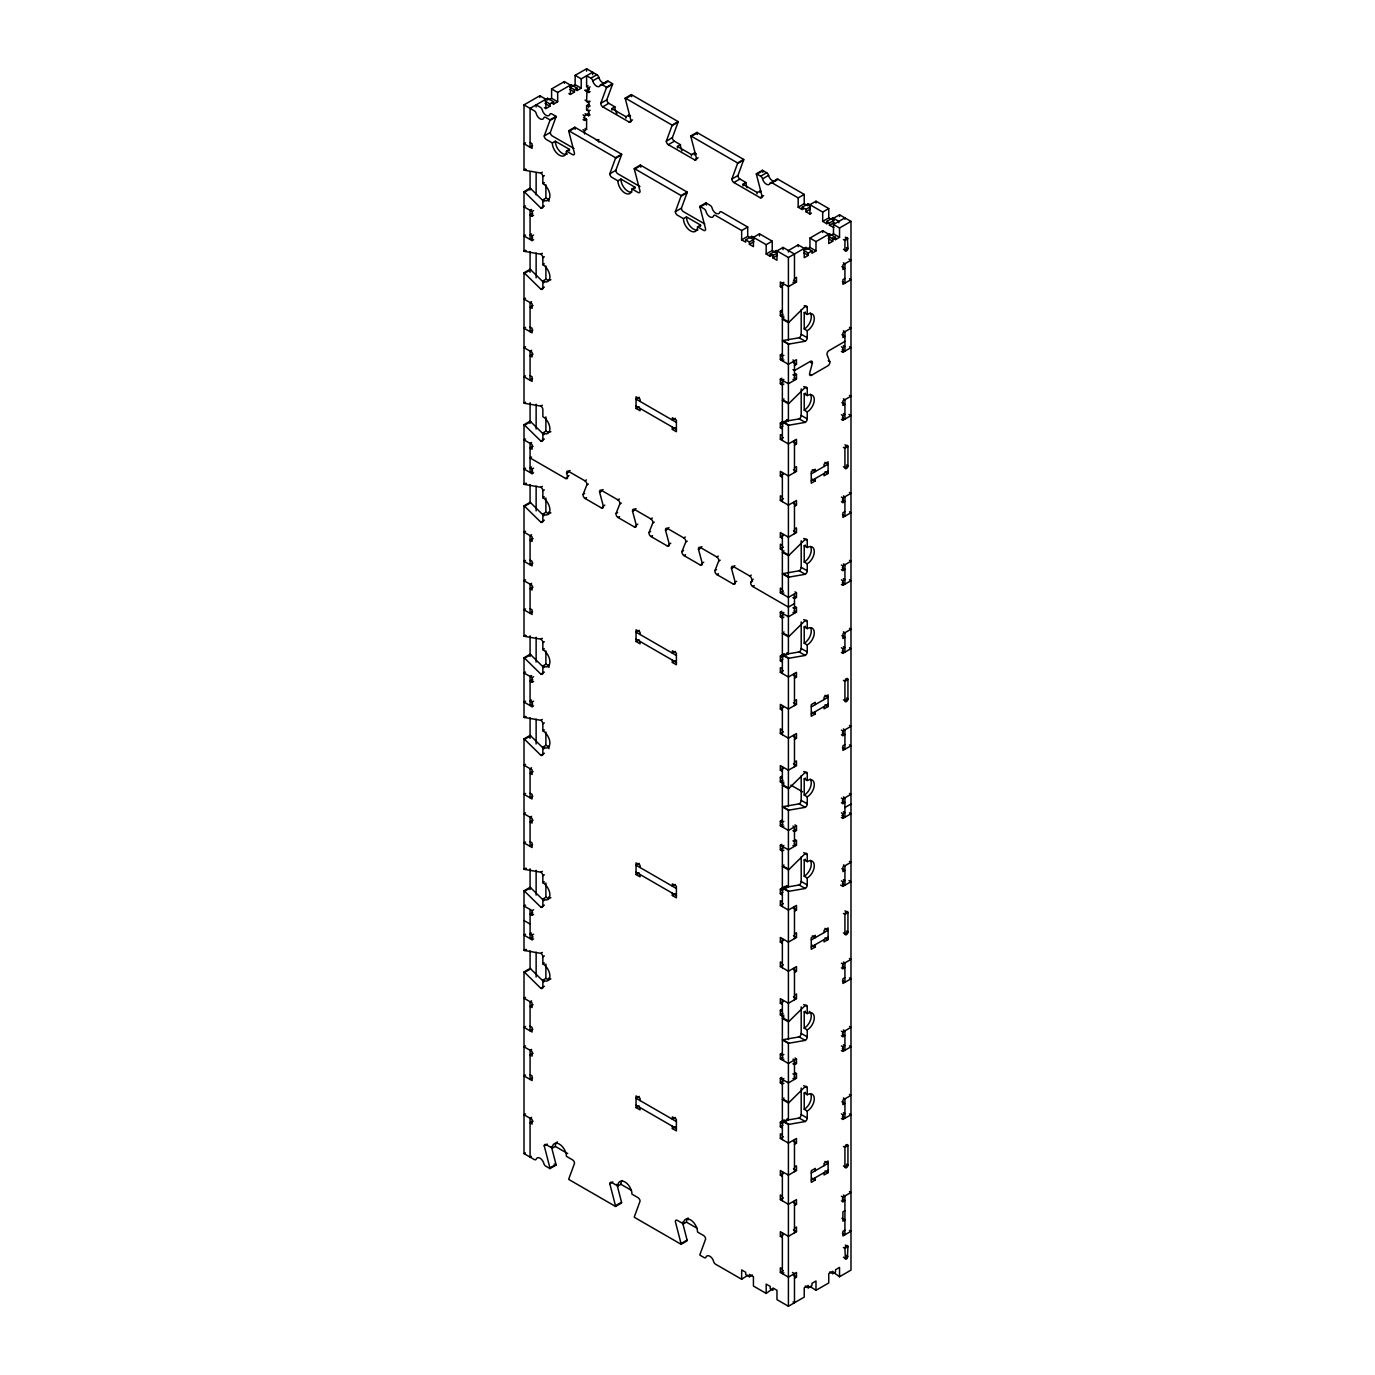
<?xml version="1.0" encoding="UTF-8"?>
<svg xmlns="http://www.w3.org/2000/svg" width="1375" height="1375" viewBox="0 0 1375 1375"><rect width="100%" height="100%" fill="white"/><g stroke="black" fill="none" stroke-linecap="round" stroke-linejoin="round"><path stroke-width="1.5" d="M588.93 101.097A2.148 1.238 -60 0 1 587.383 102.059A2.148 1.238 -60 0 1 586.592 100.994L587.039 89.684A2.441 1.409 -60 0 1 589.033 88.447L589.17 88.447M792.962 369.669L794.475 370.545L810.408 361.35A2.853 1.65 -60 0 1 812.298 363.395L809.6 373.381A2.853 1.65 -60 0 0 811.542 375.255L827.853 365.836A2.853 1.65 -60 0 0 829.795 361.728L827.097 354.853A2.853 1.65 -60 0 1 828.987 350.625L844.92 341.412M552.303 142.948L555.328 141.213L569.456 149.359L566.431 151.113A9.986 5.775 60 0 1 559.367 155.186A9.986 5.775 60 0 1 552.303 142.948L546.253 139.459A2.853 1.65 60 0 1 544.242 135.97L549.914 120.484A2.853 1.65 60 0 0 550 119.883L556.067 116.377L551.805 113.919A2.853 1.65 60 0 0 549.897 114.383A5.706 3.3 60 0 1 546.098 115.294A5.706 3.3 60 0 1 542.283 109.983A2.853 1.65 60 0 0 540.392 107.336L536.13 104.878L536.13 107.009M544.242 135.97L550.292 132.464L555.981 116.995A2.853 1.65 60 0 0 556.067 116.377M632.534 119.952L629.011 121.98L602.766 106.837A2.853 1.65 60 0 1 600.755 103.331L606.427 87.862A2.853 1.65 60 0 0 606.513 87.244L612.58 83.755L608.317 81.297A2.853 1.65 60 0 0 606.409 81.744A5.706 3.3 60 0 1 602.611 82.655A5.706 3.3 60 0 1 598.795 77.361A2.853 1.65 60 0 0 596.905 74.714L586.592 68.75L575.145 75.35L575.145 84.683L581.213 88.172L581.213 78.856L575.145 75.35M600.755 103.331L606.805 99.842L612.494 84.373A2.853 1.65 60 0 0 612.58 83.755M617.873 180.812L620.898 179.059L635.027 187.223L632.002 188.959A9.986 5.775 60 0 1 624.938 193.05A9.986 5.775 60 0 1 617.873 180.812L611.806 177.306A2.853 1.65 60 0 1 609.795 173.817L615.484 158.348A2.853 1.65 60 0 0 615.57 157.73L621.62 154.223L574.802 127.205L568.734 130.694A2.853 1.65 60 0 0 568.82 131.416L574.509 153.45A2.853 1.65 60 0 1 572.498 154.602L566.431 151.113M609.795 173.817L615.845 170.328L621.534 154.842A2.853 1.65 60 0 0 621.62 154.223M698.088 157.798L694.564 159.827L668.319 144.684A2.853 1.65 60 0 1 666.308 141.195L671.997 125.709A2.853 1.65 60 0 0 672.083 125.091L678.133 121.602L631.314 94.566L625.247 98.072A2.853 1.65 60 0 0 625.333 98.777L631.022 120.811A2.853 1.65 60 0 1 629.011 121.98M666.308 141.195L672.358 137.689L678.047 122.22A2.853 1.65 60 0 0 678.133 121.602M683.427 218.659L686.452 216.906L700.58 225.07L697.555 226.823A9.986 5.775 60 0 1 690.491 230.897A9.986 5.775 60 0 1 683.427 218.659L677.377 215.17A2.853 1.65 60 0 1 675.348 211.664L681.038 196.195A2.853 1.65 60 0 0 681.123 195.577L687.173 192.088L640.355 165.052L634.305 168.541A2.853 1.65 60 0 0 634.391 169.263L640.062 191.297A2.853 1.65 60 0 1 638.052 192.466L632.002 188.959M675.348 211.664L681.416 208.175L687.087 192.706A2.853 1.65 60 0 0 687.173 192.088M763.658 195.645L760.117 197.691L733.889 182.531A2.853 1.65 60 0 1 731.861 179.042L737.55 163.573A2.853 1.65 60 0 0 737.636 162.955L743.686 159.448L696.867 132.413L690.817 135.919A2.853 1.65 60 0 0 690.903 136.623L696.575 158.675A2.853 1.65 60 0 1 694.564 159.827M731.861 179.042L737.928 175.536L743.6 160.067A2.853 1.65 60 0 0 743.686 159.448M602.903 507.031L601.391 507.908L585.08 498.472A2.853 1.65 60 0 1 583.137 494.364L586.833 484.928L588.345 484.069M635.869 526.058L634.356 526.934L618.045 517.516A2.853 1.65 60 0 1 616.103 513.391L619.798 503.972L621.311 503.095M668.834 545.084L667.322 545.961L651.011 536.542A2.853 1.65 60 0 1 649.069 532.434L652.764 522.998L654.277 522.122M701.8 564.128L700.288 565.005L683.977 555.586A2.853 1.65 60 0 1 682.034 551.461L685.73 542.025L687.242 541.166M734.766 583.155L733.253 584.031L716.925 574.612A2.853 1.65 60 0 1 715 570.488L718.695 561.069L720.208 560.192M794.475 603.608L788.408 607.097L752.709 586.489A2.853 1.65 60 0 1 750.819 582.261L753.173 579.219M805.234 341.241L799.184 337.752L782.942 340.553A2.853 1.65 -60 0 0 782.358 340.794L788.408 344.283A2.853 1.65 -60 0 1 788.992 344.059L805.234 341.241A2.853 1.65 -60 0 0 807.245 337.752L807.245 330.756A9.986 5.775 -60 0 0 814.309 318.519A9.986 5.775 -60 0 0 807.245 314.445L807.245 307.45A2.853 1.65 -60 0 0 805.234 306.281L788.992 322.231A2.853 1.65 -60 0 1 788.408 322.661L782.358 319.155A2.853 1.65 -60 0 0 782.942 318.725L783.956 317.728M805.234 422.383L799.184 418.894L782.942 421.695A2.853 1.65 -60 0 0 782.358 421.936L788.408 425.425A2.853 1.65 -60 0 1 788.992 425.202L805.234 422.383A2.853 1.65 -60 0 0 807.245 418.894L807.245 411.898A9.986 5.775 -60 0 0 814.309 399.661A9.986 5.775 -60 0 0 807.245 395.587L807.245 388.592A2.853 1.65 -60 0 0 805.234 387.423L788.992 403.373A2.853 1.65 -60 0 1 788.408 403.803L782.358 400.297A2.853 1.65 -60 0 0 782.942 399.867L783.956 398.87M805.234 574.286L799.184 570.797L782.942 573.616A2.853 1.65 -60 0 0 782.358 573.839L788.408 577.345A2.853 1.65 -60 0 1 788.992 577.105L805.234 574.286A2.853 1.65 -60 0 0 807.245 570.797L807.245 563.802A9.986 5.775 -60 0 0 814.309 551.564A9.986 5.775 -60 0 0 807.245 547.491L807.245 540.495A2.853 1.65 -60 0 0 805.234 539.344L788.992 555.277A2.853 1.65 -60 0 1 788.408 555.706L782.358 552.217A2.853 1.65 -60 0 0 782.942 551.788L783.956 550.791M805.234 655.428L799.184 651.939L782.942 654.758A2.853 1.65 -60 0 0 782.358 654.981L788.408 658.487A2.853 1.65 -60 0 1 788.992 658.247L805.234 655.428A2.853 1.65 -60 0 0 807.245 651.939L807.245 644.944A9.986 5.775 -60 0 0 814.309 632.706A9.986 5.775 -60 0 0 807.245 628.633L807.245 621.638A2.853 1.65 -60 0 0 805.234 620.486L788.992 636.419A2.853 1.65 -60 0 1 788.408 636.848L782.358 633.359A2.853 1.65 -60 0 0 782.942 632.93L783.956 631.933M805.234 807.348L799.184 803.842L782.942 806.661A2.853 1.65 -60 0 0 782.358 806.902L788.408 810.391A2.853 1.65 -60 0 1 788.992 810.15L805.234 807.348A2.853 1.65 -60 0 0 807.245 803.842L807.245 796.864A9.986 5.775 -60 0 0 814.309 784.627A9.986 5.775 -60 0 0 807.245 780.536L807.245 773.558A2.853 1.65 -60 0 0 805.234 772.389L788.992 788.322A2.853 1.65 -60 0 1 788.408 788.752L782.358 785.263A2.853 1.65 -60 0 0 782.942 784.833L783.956 783.836M805.234 888.491L799.184 884.984L782.942 887.803A2.853 1.65 -60 0 0 782.358 888.044L788.408 891.533A2.853 1.65 -60 0 1 788.992 891.292L805.234 888.491A2.853 1.65 -60 0 0 807.245 884.984L807.245 878.006A9.986 5.775 -60 0 0 814.309 865.769A9.986 5.775 -60 0 0 807.245 861.678L807.245 854.7A2.853 1.65 -60 0 0 805.234 853.531L788.992 869.464A2.853 1.65 -60 0 1 788.408 869.894L782.358 866.405A2.853 1.65 -60 0 0 782.942 865.975L783.956 864.978M805.234 1040.394L799.184 1036.905L782.942 1039.706A2.853 1.65 -60 0 0 782.358 1039.947L788.408 1043.453A2.853 1.65 -60 0 1 788.992 1043.213L805.234 1040.394A2.853 1.65 -60 0 0 807.245 1036.905L807.245 1029.909A9.986 5.775 -60 0 0 814.309 1017.672A9.986 5.775 -60 0 0 807.245 1013.598L807.245 1006.603A2.853 1.65 -60 0 0 805.234 1005.434L788.992 1021.384A2.853 1.65 -60 0 1 788.408 1021.814L782.358 1018.308A2.853 1.65 -60 0 0 782.942 1017.878L783.956 1016.881M805.234 1121.536L799.184 1118.047L782.942 1120.848A2.853 1.65 -60 0 0 782.358 1121.089L788.408 1124.595A2.853 1.65 -60 0 1 788.992 1124.355L805.234 1121.536A2.853 1.65 -60 0 0 807.245 1118.047L807.245 1111.052A9.986 5.775 -60 0 0 814.309 1098.814A9.986 5.775 -60 0 0 807.245 1094.741L807.245 1087.745A2.853 1.65 -60 0 0 805.234 1086.577L788.992 1102.527A2.853 1.65 -60 0 1 788.408 1102.956L782.358 1099.45A2.853 1.65 -60 0 0 782.942 1099.02L783.956 1098.023M542.352 172.184L540.839 173.061L524.597 170.242A2.853 1.65 60 0 1 524.013 170.002L524.013 104.878L539.825 95.752L545.892 99.241L545.892 108.556L544.363 107.697M551.598 88.945L557.666 92.452L557.666 101.767L551.598 98.278L551.598 88.945L564.352 81.589L570.402 85.078L570.402 94.411L568.889 93.534M552.114 103.228L553.627 104.088L553.627 101.767L547.559 98.261L530.08 108.367L530.08 147.211L532.589 145.75M557.666 92.452L571.106 84.683L577.173 88.172L577.173 90.509L575.661 89.633M581.213 78.856L592.642 72.239L592.642 74.68M549.072 99.722L551.598 98.278M572.619 86.127L575.145 84.683M590.116 86.9L588.603 87.777L586.592 86.625L586.592 75.745L590.837 78.203L596.905 74.697M544.998 101.062L549.914 103.898L553.627 101.767M569.903 87.123L574.441 89.736L577.173 88.172M590.837 78.203A2.853 1.65 60 0 1 592.745 80.85L598.795 77.361M545.892 108.556L549.914 106.236L549.914 103.898M553.627 104.088L557.666 101.767M570.402 94.411L574.441 92.073L574.441 89.736M577.173 90.509L581.213 88.172M586.592 86.625L588.105 85.748M592.745 80.85A5.706 3.3 60 0 0 596.544 86.161A5.706 3.3 60 0 0 600.359 85.25L606.409 81.744M585.08 90.406L588.603 92.452L590.116 91.575M600.359 85.25A2.853 1.65 60 0 1 602.267 84.786L608.317 81.297M549.914 120.484L555.981 116.995M606.427 87.862L612.494 84.373M585.08 100.117L588.603 102.162L590.116 101.286M590.116 110.206L588.603 111.083L586.592 109.914L586.592 105.652L589.239 104.122M525.525 142.845L524.013 143.722L532.091 148.38L532.091 143.722L530.08 142.553M586.592 105.652L588.603 106.82L590.116 105.944M586.592 109.914L588.105 109.055M583.052 114.881L584.564 115.741L589.102 113.128M602.766 106.837L608.816 103.331L614.883 106.837A9.986 5.775 60 0 0 616.945 113.798M585.08 113.712L588.603 115.741L590.116 114.881M583.052 119.539L584.564 120.416L586.592 119.247L586.592 129.336L584.564 130.505L583.052 129.628M568.82 131.416L574.888 127.909A2.853 1.65 60 0 1 574.802 127.205M625.333 98.777L631.4 95.287A2.853 1.65 60 0 1 631.314 94.566M611.961 110.138A9.986 5.775 60 0 1 611.841 108.591L614.883 106.837M524.013 170.002L525.525 169.142M524.597 170.242L526.109 169.366M625.866 118.147A9.986 5.775 60 0 0 625.969 116.737L629.011 114.984L630.523 115.861M596.337 140.25L598.864 139.562M543.847 201.523L530.647 188.581A2.853 1.65 60 0 0 530.08 188.152L524.013 191.641A2.853 1.65 60 0 1 524.597 192.07L540.839 208.02A2.853 1.65 60 0 0 542.85 206.852L542.85 199.856A9.986 5.775 60 0 0 549.914 195.783A9.986 5.775 60 0 0 542.85 183.545L542.85 176.55L544.363 175.673M524.597 192.07L530.647 188.581M542.85 183.545L544.363 182.669M525.525 205.958L524.013 206.834L532.091 211.492L533.603 210.616M542.85 199.856L545.892 198.103A9.986 5.775 60 0 0 549.123 199.066M615.484 158.348L621.534 154.842M671.997 125.709L678.047 122.22M531.592 209.447L530.08 210.323L530.08 239.456L532.727 237.927M540.839 208.02L544.363 205.975M532.727 213.452L530.08 214.981L532.091 216.15L533.603 215.273M668.319 144.684L674.386 141.195L680.436 144.684A9.986 5.775 60 0 0 682.017 150.734M634.391 169.263L640.441 165.756A2.853 1.65 60 0 1 640.355 165.052M690.903 136.623L696.953 133.134A2.853 1.65 60 0 1 696.867 132.413M677.531 147.984A9.986 5.775 60 0 1 677.411 146.438L680.436 144.684M525.525 235.091L524.013 235.967L532.091 240.625L533.603 239.748M531.592 233.922L530.08 234.798L532.091 235.967L533.603 235.091M524.013 191.641L524.013 251.144L525.525 250.284M691.419 156.011A9.986 5.775 60 0 0 691.539 154.584L694.564 152.848L696.455 153.931M524.013 251.144A2.853 1.65 60 0 0 524.597 251.384L526.109 250.508M524.597 251.384L540.839 254.203L542.352 253.327M543.847 282.666L530.647 269.723A2.853 1.65 60 0 0 530.08 269.294L524.013 272.783A2.853 1.65 60 0 1 524.597 273.213L540.839 289.163A2.853 1.65 60 0 0 542.85 287.994L542.85 280.998A9.986 5.775 60 0 0 549.914 276.925A9.986 5.775 60 0 0 542.85 264.688L542.85 257.692L544.363 256.816M524.597 273.213L530.647 269.723M542.85 264.688L544.363 263.811M681.038 196.195L687.087 192.706M737.55 163.573L743.6 160.067M542.85 280.998L545.892 279.262A9.986 5.775 60 0 0 550.877 279.744M540.839 289.163L544.363 287.117M525.525 298.203L524.013 299.08L532.091 303.738L532.091 308.395L530.08 307.244L533.105 305.491M733.889 182.531L739.939 179.042L745.989 182.531A9.986 5.775 60 0 0 747.141 187.67M531.592 301.709L530.08 302.586L530.08 331.702L532.847 330.103M697.555 226.823L703.605 230.312A2.853 1.65 60 0 0 705.633 229.144L699.944 207.109A2.853 1.65 60 0 1 699.858 206.387L705.925 202.898L710.17 205.356A2.853 1.65 60 0 1 712.078 208.003A5.706 3.3 60 0 0 717.08 213.795M756.37 173.766L762.42 170.277L766.683 172.734A2.853 1.65 60 0 1 768.591 175.381A5.706 3.3 60 0 0 772.389 180.692A5.706 3.3 60 0 0 776.205 179.781A2.853 1.65 60 0 1 778.095 179.317L804.22 194.408L804.22 203.723L798.17 207.213L798.17 197.897L772.045 182.823A2.853 1.65 60 0 0 770.137 183.27A5.706 3.3 60 0 1 766.339 184.181A5.706 3.3 60 0 1 762.541 178.87A2.853 1.65 60 0 0 760.633 176.223L756.37 173.766A2.853 1.65 60 0 0 756.456 174.487L762.145 196.522A2.853 1.65 60 0 1 760.117 197.691M699.944 207.109L705.994 203.62A2.853 1.65 60 0 1 705.925 202.898M756.456 174.487L762.506 170.981A2.853 1.65 60 0 1 762.42 170.277M743.084 185.831A9.986 5.775 60 0 1 742.964 184.284L745.989 182.531M760.633 176.223L766.683 172.734M762.541 178.87L768.591 175.381M770.137 183.27L776.205 179.781M772.045 182.823L778.095 179.317M756.972 193.858A9.986 5.775 60 0 0 757.092 192.448L760.873 191.125M525.525 327.336L524.013 328.213L532.091 332.87L532.091 328.213L530.08 327.044M525.525 346.758L524.013 347.634L532.091 352.292L532.091 356.95L530.08 355.798L533.105 354.045M531.592 350.264L530.08 351.123L530.08 380.256L532.589 378.812M741.658 230.519L747.708 227.03L747.708 236.345L741.658 239.852L741.658 230.519L715.533 215.445A2.853 1.65 60 0 0 713.625 215.892A5.706 3.3 60 0 1 709.827 216.803A5.706 3.3 60 0 1 706.028 211.509A2.853 1.65 60 0 0 704.12 208.862L699.858 206.387M798.17 197.897L804.22 194.408M741.658 239.852L745.697 242.172L745.697 239.852L751.747 236.345L766.184 244.681L772.234 241.192L772.234 250.508L766.184 254.014L766.184 244.681M803.722 208.673L802.209 209.55L802.209 207.213L808.259 203.723L822.697 212.059L828.747 208.553L828.747 217.886L822.697 221.375L822.697 212.059M772.234 241.192L759.481 233.819L753.431 237.325L753.431 246.641L749.392 244.32L749.392 241.983L753.93 239.353M828.747 208.553L815.994 201.197L809.944 204.703L809.944 214.019L811.456 213.142M802.209 207.213L805.905 209.361L810.442 206.731M749.392 244.32L753.93 241.691M805.905 209.361L805.905 211.681L810.442 209.069M525.525 375.891L524.013 376.767L532.091 381.425L532.091 376.767L530.08 375.598M773.248 254.581L770.223 256.334L770.223 254.014L776.273 250.508L788.408 257.52L805.905 247.414L811.955 250.92L811.955 253.241L815.994 250.92L815.994 241.588L809.944 238.098L809.944 247.414L815.994 250.92M828.248 222.836L826.736 223.713L826.736 221.375L832.786 217.886L838.87 221.392L838.87 222.75M792.962 282.288L794.475 283.147L794.475 254.031L783.028 247.414L776.978 250.92L776.978 260.236L772.939 257.916L772.939 255.578L777.477 252.948M850.987 221.392L839.541 214.792L833.491 218.281L833.491 233.819L839.541 237.325L839.541 227.992L850.987 221.392L850.987 1270.122L839.541 1276.739L833.491 1272.356M826.736 221.375L829.452 222.956L833.989 220.327M772.939 257.916L777.477 255.286M829.452 222.956L829.452 225.277L833.989 222.664M524.013 272.783L524.013 403.064L525.525 402.188M811.955 250.92L808.259 253.052L808.259 255.389L804.22 257.709L804.22 248.394L798.17 244.887L788.408 250.525L788.408 252.055M809.944 238.098L822.697 230.742L828.747 234.231L828.747 243.547L832.786 241.227L832.786 238.889L828.248 236.277M833.869 227.391L829.452 225.277M815.994 241.588L829.452 233.819L835.502 237.325L835.502 239.645L832.477 237.909M806.403 249.459L809.944 247.414M829.95 235.864L833.491 233.819M524.013 403.064A2.853 1.65 60 0 0 524.597 403.305L540.839 406.106L542.352 405.23M832.786 238.889L835.502 237.325M835.502 239.645L839.541 237.325M542.352 486.372L540.839 487.248L524.597 484.447A2.853 1.65 60 0 1 524.013 484.206L524.013 424.703L530.08 421.197A2.853 1.65 60 0 1 530.647 421.627L543.933 434.672M524.013 424.703A2.853 1.65 60 0 1 524.597 425.133L530.647 421.627M783.87 282.288L782.358 283.147L782.358 360.834L783.87 359.958M794.475 278.489L796.486 277.32L796.486 281.995L788.408 286.653L780.347 281.995L780.347 286.653L783.372 284.9M525.525 439.003L524.013 439.88L532.091 444.537L532.091 449.213L530.08 448.044L533.105 446.291M524.597 425.133L540.839 441.066A2.853 1.65 60 0 0 542.85 439.897L542.85 432.919L545.892 431.166A9.986 5.775 60 0 0 550.877 431.664M531.592 442.509L530.08 443.386L530.08 472.519L532.727 470.989M540.839 441.066L544.363 439.02M783.87 316.078L782.358 316.955L780.347 315.786L780.347 311.128L781.859 310.252M531.592 457.067L530.08 457.944L565.606 478.466L567.119 477.589M639.255 397.238L636.041 399.094L676.397 422.4M780.347 315.786L782.994 314.256M844.92 278.489L842.909 279.658L842.909 284.316L850.987 279.658L849.475 278.781M525.525 468.136L524.013 469.012L532.091 473.67L533.603 472.794M531.592 466.984L530.08 467.844L532.091 469.012L533.603 468.136M640.062 401.431L640.062 399.094L636.041 396.773L636.041 408.427L639.066 406.673M524.013 484.206L525.525 483.33M524.597 484.447L526.487 483.347M565.606 478.466A2.853 1.65 60 0 0 567.497 476.42L566.655 473.275A2.853 1.65 60 0 1 568.597 471.402L570.109 470.525M566.655 473.275L568.167 472.416M543.847 515.728L530.647 502.769A2.853 1.65 60 0 0 530.08 502.339L524.013 505.845A2.853 1.65 60 0 1 524.597 506.275L540.839 522.208A2.853 1.65 60 0 0 542.85 521.039L542.85 514.061A9.986 5.775 60 0 0 549.914 509.97A9.986 5.775 60 0 0 542.85 497.733L542.85 490.755L544.363 489.878M567.497 476.42L569.009 475.544M794.475 365.492L796.486 364.341L796.486 359.666L788.408 364.341L780.347 359.666L780.347 355.008L781.859 354.131M783.87 355.3L782.358 356.177L780.347 355.008M675.383 418.327L672.358 420.08L672.358 417.742L676.397 420.08L676.397 431.733L672.358 429.395L672.358 427.058M524.597 506.275L530.647 502.769M780.347 359.666L782.994 358.136M542.85 497.733L544.363 496.873M672.358 429.395L675.383 427.642M568.597 471.402L584.908 480.82L586.42 479.944M542.85 514.061L545.892 512.308A9.986 5.775 60 0 0 550.877 512.806M783.87 384.055L782.358 384.914L780.347 383.762L780.347 379.087L781.859 378.228M583.137 494.364L584.65 493.488M783.87 379.38L782.358 380.256L782.358 440.464M540.839 522.208L544.363 520.163M780.347 383.762L782.994 382.233M780.347 379.087L788.408 383.762L796.486 379.087L796.486 374.43L794.475 375.598L792.962 374.722M841.397 346.758L842.909 347.634L844.92 346.466L843.408 345.589M525.525 531.266L524.013 532.125L532.091 536.8L532.091 541.458L530.08 540.289L533.105 538.536M585.08 498.472L586.592 497.612M601.391 507.908A2.853 1.65 60 0 0 603.316 506.017L599.62 492.319A2.853 1.65 60 0 1 601.562 490.428L603.075 489.552M599.62 492.319L601.133 491.442M841.397 351.416L842.909 352.292L850.987 347.634L849.475 346.758M531.592 534.755L530.08 535.631L530.08 564.764L532.847 563.166M603.316 506.017L604.828 505.141M601.562 490.428L617.873 499.847L619.386 498.97M525.525 560.398L524.013 561.258L532.091 565.933L532.091 561.258L530.08 560.106M616.103 513.391L617.616 512.514M782.358 428.811L780.347 427.642L780.347 422.984L781.859 422.108M618.045 517.516L619.558 516.639M634.356 526.934A2.853 1.65 60 0 0 636.281 525.044L632.586 511.345A2.853 1.65 60 0 1 634.528 509.472L636.041 508.595M783.87 423.277L782.358 424.153L780.347 422.984M784.248 423.053L788.408 420.647L788.408 344.283M632.586 511.345L634.098 510.469M780.347 427.642L782.994 426.112M525.525 579.803L524.013 580.68L532.091 585.355L532.091 590.012L530.08 588.844L533.105 587.091M782.358 435.806L780.347 434.637L780.347 439.295L783.372 437.559M531.592 583.309L530.08 584.186L530.08 613.319L532.589 611.858M636.281 525.044L637.794 524.167M634.528 509.472L650.839 518.891L652.352 518.014M841.397 414.734L842.909 415.611L844.92 414.442L843.408 413.566M794.475 445.122L796.486 443.953L796.486 439.295L788.408 443.953L780.347 439.295M841.397 419.392L842.909 420.269L850.987 415.611L848.959 414.442M649.069 532.434L650.581 531.558M525.525 608.936L524.013 609.812L532.091 614.47L532.091 609.812L530.08 608.644M651.011 536.542L652.523 535.666M667.322 545.961A2.853 1.65 60 0 0 669.247 544.087L665.552 530.372A2.853 1.65 60 0 1 667.494 528.498L669.006 527.622M665.552 530.372L667.064 529.512M794.475 467.844L796.486 466.675L796.486 471.35L788.408 476.008L780.347 471.35L780.347 476.008L783.372 474.255M669.247 544.087L670.759 543.211M667.494 528.498L683.805 537.917L685.317 537.041M524.013 505.845L524.013 636.109L525.525 635.233M524.013 636.109A2.853 1.65 60 0 0 524.597 636.35L526.109 635.473M811.284 473.877L828.111 464.166L824.88 462.292M682.034 551.461L683.547 550.584M811.284 480.855L828.111 471.144M683.977 555.586L685.489 554.709M782.358 496.977L780.347 495.808L780.347 500.483L783.372 498.73M524.597 636.35L540.839 639.169L542.352 638.292M815.306 478.534L815.306 480.872L811.267 483.192L811.267 471.539L815.306 469.219L815.306 471.539L812.281 469.803M824.055 466.503L824.055 464.166L828.094 461.828L828.094 473.481L824.055 475.819L824.055 473.481M700.288 565.005A2.853 1.65 60 0 0 702.212 563.114L698.517 549.416A2.853 1.65 60 0 1 700.442 547.525L701.972 546.648M698.517 549.416L700.03 548.539M543.847 667.631L530.647 654.689A2.853 1.65 60 0 0 530.08 654.259L524.013 657.748A2.853 1.65 60 0 1 524.597 658.178L540.839 674.111A2.853 1.65 60 0 0 542.85 672.959L542.85 665.964A9.986 5.775 60 0 0 549.914 661.891A9.986 5.775 60 0 0 542.85 649.653L542.85 642.658L544.363 641.781M524.597 658.178L530.647 654.689M542.85 649.653L544.363 648.777M794.475 506.309L796.486 505.141L796.486 500.483L788.408 505.141L780.347 500.483M702.212 563.114L703.725 562.237M700.442 547.525L716.77 556.944L718.283 556.067M525.525 672.066L524.013 672.942L532.091 677.6L533.603 676.723M542.85 665.964L545.892 664.211A9.986 5.775 60 0 0 549.123 665.173M531.592 675.555L530.08 676.431L530.08 705.564L532.727 704.034M715 570.488L716.513 569.628M841.397 497.08L842.909 497.956L850.987 493.281L849.475 492.422M540.839 674.111L544.363 672.083M532.727 679.559L530.08 681.089L532.091 682.258L533.603 681.381M794.475 529.031L796.486 527.862L796.486 532.52L788.408 537.178L780.347 532.52L780.347 537.178L783.372 535.425M716.925 574.612L718.455 573.736M841.397 501.738L842.909 502.614L844.92 501.445L842.273 499.916M733.253 584.031A2.853 1.65 60 0 0 735.178 582.141L731.483 568.442A2.853 1.65 60 0 1 733.408 566.569L734.938 565.692M731.483 568.442L732.995 567.566M639.255 630.283L636.041 632.156L676.397 655.462M782.358 545.342L780.347 544.173L780.347 548.831L783.372 547.078M844.92 511.552L842.909 512.703L842.909 517.378L850.987 512.703L849.475 511.844M525.525 701.198L524.013 702.075L532.091 706.733L533.603 705.856M735.178 582.141L736.691 581.264M531.592 700.03L530.08 700.906L532.091 702.075L533.603 701.198M640.062 634.477L640.062 632.156L636.041 629.819L636.041 641.472L639.066 639.719M733.408 566.569L749.736 575.987L751.248 575.111M750.819 582.261L752.331 581.384M524.013 657.748L524.013 717.252L525.525 716.375M524.013 717.252A2.853 1.65 60 0 0 524.597 717.492L526.109 716.616M752.709 586.489L754.222 585.613M524.597 717.492L540.839 720.311L542.352 719.434M543.847 748.773L530.647 735.831A2.853 1.65 60 0 0 530.08 735.402L524.013 738.891A2.853 1.65 60 0 1 524.597 739.32L540.839 755.253A2.853 1.65 60 0 0 542.85 754.102L542.85 747.106A9.986 5.775 60 0 0 549.914 743.033A9.986 5.775 60 0 0 542.85 730.795L542.85 723.8L544.363 722.923M675.383 651.372L672.358 653.125L672.358 650.788L676.397 653.125L676.397 664.778L672.358 662.441L672.358 660.12M524.597 739.32L530.647 735.831M782.358 589.222L780.347 588.07L780.347 592.728L783.372 590.975M542.85 730.795L544.363 729.919M783.87 593.02L782.358 593.897L782.358 533.689M672.358 662.441L675.383 660.705M792.962 597.678L794.475 598.555L796.486 597.386L796.486 592.728L788.408 597.386L780.347 592.728M841.397 565.056L842.909 565.916L850.987 561.258L849.475 560.381M841.397 569.714L842.909 570.591L844.92 569.422L842.273 567.892M542.85 747.106L545.892 745.353A9.986 5.775 60 0 0 549.123 746.316M783.87 617.1L782.358 617.977L780.347 616.808L780.347 612.15L781.859 611.273M783.87 612.442L782.358 613.319L782.358 673.509M780.347 616.808L782.994 615.278M780.347 612.15L788.408 616.808L796.486 612.15L796.486 607.492L794.475 608.644L792.962 607.767M841.397 579.803L842.909 580.68L844.92 579.511L843.408 578.652M540.839 755.253L544.363 753.225M525.525 764.311L524.013 765.188L532.091 769.845L532.091 774.503L530.08 773.334L533.105 771.598M841.397 584.478L842.909 585.337L850.987 580.68L849.475 579.803M531.592 767.8L530.08 768.677L530.08 797.809L532.847 796.211M525.525 793.444L524.013 794.32L532.091 798.978L532.091 794.32L530.08 793.152M782.358 661.856L780.347 660.705L780.347 656.03L781.859 655.17M782.994 654.5L784.128 653.847M788.408 577.345L788.408 653.709L782.358 657.198L780.347 656.03M780.347 660.705L782.994 659.175M525.525 812.866L524.013 813.742L532.091 818.4L532.091 823.058L530.08 821.889L533.105 820.153M782.358 668.852L780.347 667.683L780.347 672.358L783.372 670.605M531.592 816.355L530.08 817.231L530.08 846.364L532.589 844.903M841.397 647.78L842.909 648.656L844.92 647.488L843.408 646.611M794.475 678.184L796.486 677.016L796.486 672.358L788.408 677.016L780.347 672.358M841.397 652.438L842.909 653.314L850.987 648.656L849.475 647.78M525.525 841.998L524.013 842.875L532.091 847.533L532.091 842.875L530.08 841.706M794.475 700.906L796.486 699.737L796.486 704.395L788.408 709.053L780.347 704.395L780.347 709.053L783.372 707.3M524.013 738.891L524.013 869.155L525.525 868.295M524.013 869.155A2.853 1.65 60 0 0 524.597 869.395L526.487 868.312M811.284 706.922L828.111 697.211L824.88 695.337M811.284 713.917L828.111 704.206M782.358 730.039L780.347 728.87L780.347 733.528L783.372 731.775M524.597 869.395L540.839 872.214L542.352 871.337M815.306 711.597L815.306 713.917L811.267 716.255L811.267 704.602L815.306 702.264L815.306 704.602M824.055 699.548L824.055 697.211L828.094 694.891L828.094 706.544L824.055 708.864L824.055 706.544M543.847 900.694L530.647 887.734A2.853 1.65 60 0 0 530.08 887.305L524.013 890.794A2.853 1.65 60 0 1 524.597 891.223L540.839 907.173A2.853 1.65 60 0 0 542.85 906.005L542.85 899.009A9.986 5.775 60 0 0 549.914 894.936A9.986 5.775 60 0 0 542.85 882.698L542.85 875.703L544.363 874.827M524.597 891.223L530.647 887.734M542.85 882.698L544.363 881.822M794.475 739.355L796.486 738.186L796.486 733.528L788.408 738.186L780.347 733.528M525.525 905.111L524.013 905.987L532.091 910.645L533.603 909.769M542.85 899.009L545.892 897.273A9.986 5.775 60 0 0 550.877 897.755M841.397 730.125L842.909 731.002L850.987 726.344L849.475 725.467M540.839 907.173L544.363 905.128M532.727 912.622L530.08 914.152L532.091 915.303L533.603 914.427M794.475 762.077L796.486 760.908L796.486 765.566L788.408 770.223L780.347 765.566L780.347 770.223L783.372 768.487M841.397 734.783L842.909 735.659L844.92 734.491L842.273 732.961M783.87 782.169L782.358 783.045L780.347 781.877L780.347 777.219L781.859 776.342M639.255 863.345L636.041 865.202L676.397 888.508M780.347 781.877L782.994 780.347M844.92 744.597L842.909 745.766L842.909 750.423L850.987 745.766L849.475 744.889M525.525 934.244L524.013 935.12L532.091 939.778L533.603 938.902M531.592 933.075L530.08 933.952L532.091 935.12L533.603 934.244M640.062 867.539L640.062 865.202L636.041 862.864L636.041 874.517L639.066 872.781M533.105 936.873L530.08 938.609L530.08 909.477M524.013 890.794L524.013 950.314L525.525 949.438M524.013 950.314A2.853 1.65 60 0 0 524.597 950.537L526.487 949.455M524.597 950.537L540.839 953.356L542.352 952.48M543.847 981.836L530.647 968.877A2.853 1.65 60 0 0 530.08 968.447L524.013 971.936A2.853 1.65 60 0 1 524.597 972.366L540.839 988.316A2.853 1.65 60 0 0 542.85 987.147L542.85 980.152A9.986 5.775 60 0 0 549.914 976.078A9.986 5.775 60 0 0 542.85 963.841L542.85 956.845L544.363 955.969M792.962 830.723L794.475 831.6L796.486 830.431L796.486 825.773L788.408 830.431L780.347 825.773L780.347 821.116L781.859 820.239M783.87 821.408L782.358 822.284L780.347 821.116M675.383 884.434L672.358 886.17L672.358 883.85L676.397 886.17L676.397 897.823L672.358 895.503L672.358 893.166M524.597 972.366L530.647 968.877M780.347 825.773L782.994 824.244M542.85 963.841L544.363 962.964M783.87 826.066L782.358 826.942L782.358 766.734M672.358 895.503L675.383 893.75M841.397 798.102L842.909 798.978L850.987 794.32L849.475 793.444M841.397 802.759L842.909 803.636L844.92 802.467L842.273 800.938M542.85 980.152L545.892 978.416A9.986 5.775 60 0 0 550.877 978.897M844.92 807.52L850.987 804.031M783.87 850.145L782.358 851.022L780.347 849.853L780.347 845.195L781.859 844.319M783.87 845.488L782.358 846.364L782.358 906.572M780.347 849.853L782.994 848.323M780.347 845.195L788.408 849.853L796.486 845.195L796.486 840.538L794.475 841.706L792.962 840.83M841.397 812.866L842.909 813.742L844.92 812.573L843.408 811.697M525.525 997.356L524.013 998.233L532.091 1002.891L532.091 1007.566L530.08 1006.397L533.105 1004.644M540.839 988.316L544.363 986.27M841.397 817.523L842.909 818.4L850.987 813.742L849.475 812.866M531.592 1000.863L530.08 1001.739L530.08 1030.855L532.847 1029.256M525.525 1026.489L524.013 1027.366L532.091 1032.023L532.091 1027.366L530.08 1026.197M782.358 894.919L780.347 893.75L780.347 889.092L781.859 888.216M782.994 887.562L785.263 886.256M783.87 889.384L782.358 890.261L780.347 889.092M784.248 889.161L788.408 886.755L788.408 810.391M780.347 893.75L782.994 892.22M525.525 1045.911L524.013 1046.787L532.091 1051.445L532.091 1056.103L530.08 1054.952L533.105 1053.198M782.358 901.914L780.347 900.745L780.347 905.403L783.372 903.65M531.592 1049.417L530.08 1050.277L530.08 1079.409L532.589 1077.966M841.397 880.842L842.909 881.702L844.92 880.55L843.408 879.673M794.475 911.23L796.486 910.061L796.486 905.403L788.408 910.061L780.347 905.403M840.641 885.053L842.909 886.377L850.987 881.702L848.959 880.55M525.525 1075.044L524.013 1075.92L532.091 1080.578L532.091 1075.92L530.08 1074.752M794.475 933.952L796.486 932.783L796.486 937.441L788.408 942.116L780.347 937.441L780.347 942.116L783.372 940.362M811.284 939.967L828.111 930.256L824.88 928.4M811.284 946.963L828.111 937.252M525.525 1113.888L524.013 1114.764L532.091 1119.422L532.091 1124.08L530.08 1122.911L533.105 1121.175M782.358 963.084L780.347 961.916L780.347 966.573L783.372 964.837M815.306 944.642L815.306 946.98L811.267 949.3L811.267 937.647L815.306 935.327L815.306 937.647L812.281 935.894M824.055 932.594L824.055 930.273L828.094 927.936L828.094 939.589L824.055 941.927L824.055 939.589M531.592 1117.377L530.08 1118.253L530.08 1157.097L531.386 1156.341M794.475 972.4L796.486 971.231L796.486 966.573L788.408 971.231L780.347 966.573M841.397 963.188L842.909 964.047L850.987 959.389L849.475 958.512M794.475 995.122L796.486 993.953L796.486 998.628L788.408 1003.286L780.347 998.628L780.347 1003.286L783.372 1001.533M841.397 967.845L842.909 968.722L844.92 967.553L842.273 966.023M524.013 971.936L524.013 1153.608L525.336 1152.852M551.358 1146.492L555.981 1164.402A2.853 1.65 60 0 1 556.067 1165.106L550 1168.612A2.853 1.65 60 0 0 549.914 1167.891L544.242 1145.856L547.267 1144.103M783.87 1015.231L782.358 1016.108L780.347 1014.939L780.347 1010.281L781.859 1009.405M639.255 1096.391L636.041 1098.247L676.397 1121.553M780.347 1014.939L782.994 1013.409M844.92 977.642L842.909 978.811L842.909 983.469L850.987 978.811L849.475 977.934M544.242 1145.856A2.853 1.65 60 0 1 546.253 1144.688L552.303 1148.177L555.328 1146.441A9.986 5.775 60 0 1 557.408 1141.869M640.062 1100.584L640.062 1098.247L636.041 1095.927L636.041 1107.58L639.066 1105.827M549.914 1167.891L555.981 1164.402M792.962 1063.786L794.475 1064.645L796.486 1063.494L796.486 1058.819L788.408 1063.494L780.347 1058.819L780.347 1054.161L781.859 1053.284M783.87 1054.453L782.358 1055.33L780.347 1054.161M675.383 1117.48L672.358 1119.233L672.358 1116.895L676.397 1119.233L676.397 1130.886L672.358 1128.548L672.358 1126.211M780.347 1058.819L782.994 1057.306M783.87 1059.111L782.358 1059.987L782.358 999.78M672.358 1128.548L675.383 1126.795M841.397 1031.147L842.909 1032.023L850.987 1027.366L849.475 1026.489M841.397 1035.822L842.909 1036.681L844.92 1035.53L842.273 1034M783.87 1083.208L782.358 1084.067L780.347 1082.916L780.347 1078.241L781.859 1077.381M783.87 1078.533L782.358 1079.409L782.358 1139.617M780.347 1082.916L782.994 1081.386M780.347 1078.241L788.408 1082.916L796.486 1078.241L796.486 1073.583L794.475 1074.752L792.962 1073.875M841.397 1045.911L842.909 1046.787L844.92 1045.619L843.408 1044.742M616.911 1184.339L621.534 1202.248A2.853 1.65 60 0 1 621.62 1202.953L615.57 1206.459A2.853 1.65 60 0 0 615.484 1205.737L609.795 1183.703L612.82 1181.95M841.397 1050.569L842.909 1051.445L850.987 1046.787L849.475 1045.911M609.795 1183.703A2.853 1.65 60 0 1 611.806 1182.534L617.873 1186.041L620.898 1184.287A9.986 5.775 60 0 1 622.05 1180.489M615.484 1205.737L621.534 1202.248M782.358 1127.964L780.347 1126.795L780.347 1122.138L781.859 1121.261M782.994 1120.608L784.128 1119.955M788.408 1043.453L788.408 1119.817L782.358 1123.306L780.347 1122.138M780.347 1126.795L782.994 1125.266M782.358 1134.959L780.347 1133.791L780.347 1138.448L783.372 1136.713M841.397 1113.888L842.909 1114.764L844.92 1113.595L843.408 1112.719M794.475 1144.275L796.486 1143.106L796.486 1138.448L788.408 1143.106L780.347 1138.448M841.397 1118.545L842.909 1119.422L850.987 1114.764L849.475 1113.888M682.481 1222.186L687.087 1240.095A2.853 1.65 60 0 1 687.173 1240.817L681.123 1244.306A2.853 1.65 60 0 0 681.038 1243.584L675.348 1221.55A2.853 1.65 60 0 1 677.377 1220.398L683.427 1223.888L686.452 1222.134A9.986 5.775 60 0 1 688.033 1217.906M794.475 1166.997L796.486 1165.828L796.486 1170.503L788.408 1175.161L780.347 1170.503L780.347 1175.161L783.372 1173.408M681.038 1243.584L687.087 1240.095M811.284 1173.03L828.111 1163.319L824.88 1161.445M811.284 1180.008L828.111 1170.297M782.358 1196.13L780.347 1194.961L780.347 1199.636L783.372 1197.883M815.306 1177.688L815.306 1180.025L811.267 1182.345L811.267 1170.692L815.306 1168.372L815.306 1170.692M824.055 1165.656L824.055 1163.319L828.094 1160.998L828.094 1172.634L824.055 1174.972L824.055 1172.634M794.475 1205.463L796.486 1204.294L796.486 1199.636L788.408 1204.294L780.347 1199.636M841.397 1196.233L842.909 1197.109L850.987 1192.452L849.475 1191.575M794.475 1228.184L796.486 1227.016L796.486 1231.673L788.408 1236.331L780.347 1231.673L780.347 1236.331L783.372 1234.595M841.397 1200.891L842.909 1201.767L844.92 1200.598L842.273 1199.069M844.92 1210.705L842.909 1211.856L842.909 1221.189L844.92 1220.02L841.895 1218.267M683.427 1223.888A9.986 5.775 60 0 1 690.491 1219.814A9.986 5.775 60 0 1 697.555 1232.052L703.605 1235.541A2.853 1.65 60 0 1 705.633 1239.03L699.944 1254.516A2.853 1.65 60 0 0 699.858 1255.117L704.12 1257.575A2.853 1.65 60 0 0 706.011 1257.128A5.706 3.3 60 0 1 709.827 1256.217A5.706 3.3 60 0 1 713.625 1261.528A2.853 1.65 60 0 0 715.533 1264.175L741.658 1279.248L747.708 1275.33M741.658 1279.248L741.658 1269.933L745.697 1272.27L745.697 1274.591L749.392 1276.739L752.417 1274.986M844.92 1230.127L842.909 1231.278L842.909 1235.953L850.987 1231.278L849.475 1230.419M782.358 1268.97L780.347 1267.802L780.347 1272.459L783.372 1270.706M783.87 1272.752L782.358 1273.628L782.358 1232.842M749.392 1276.739L749.392 1274.402L753.431 1276.722L753.431 1286.055L766.184 1293.411L772.234 1289.045M794.475 1278.286L796.486 1277.117L796.486 1272.459L788.408 1277.117L780.347 1272.459M805.234 1286.055L808.259 1287.808L811.955 1285.659L811.955 1283.339L815.994 1281.002L815.994 1290.317L809.944 1286.398M829.761 1271.892L832.786 1273.645L835.502 1272.064L835.502 1269.744L839.541 1267.406L839.541 1276.739M766.184 1293.411L766.184 1284.095L770.223 1286.416L770.223 1288.753L772.939 1290.317L772.939 1287.997L776.978 1290.317L776.978 1299.65L788.408 1306.25L804.22 1297.123L804.22 1287.808L808.259 1285.47L808.259 1287.808M815.994 1290.317L828.747 1282.961L828.747 1273.645L832.786 1271.308L832.786 1273.645M602.267 84.786L606.513 87.244M625.247 98.072L672.083 125.091M690.817 135.919L737.636 162.955M804.22 203.723L807.503 205.614M828.747 217.886L831.273 219.347M839.541 227.992L833.491 224.503L844.92 217.903L844.92 219.261M798.17 207.213L802.209 209.55M805.905 211.681L809.944 214.019M822.697 221.375L826.736 223.713M588.105 88.361L589.239 89.031M588.105 88.653L589.239 89.306M845.298 237.153L847.945 238.683L844.92 240.436L843.408 239.559M585.08 90.114L586.592 90.991M611.841 108.591L625.969 116.737M677.411 146.438L691.539 154.584M742.964 184.284L757.092 192.448M846.433 247.517L847.945 248.394A2.148 1.238 -60 0 1 846.433 251.006A2.148 1.238 -60 0 1 844.92 250.147L843.408 249.27M569.903 89.444L574.441 92.073M828.248 238.597L832.786 241.227M848.959 259.067L850.987 260.236L842.909 264.894L842.909 269.569L844.92 268.4L841.895 266.647M843.408 262.866L844.92 263.742L844.92 283.147L842.411 281.703M583.567 117.494L586.592 119.247M803.722 250.422L808.259 253.052M544.998 103.4L549.914 106.236M803.722 252.759L808.259 255.389M585.08 128.477L586.592 129.336M747.708 227.03L721.583 211.939A2.853 1.65 60 0 0 719.692 212.403A5.706 3.3 60 0 1 718.214 213.795M524.013 104.878L534.325 110.825A2.853 1.65 60 0 1 536.233 113.472A5.706 3.3 60 0 0 540.031 118.783A5.706 3.3 60 0 0 543.847 117.872A2.853 1.65 60 0 1 545.755 117.425L550 119.883M568.734 130.694L615.57 157.73M634.305 168.541L681.123 195.577M747.708 236.345L751.489 238.528M772.234 250.508L775.259 252.261M745.697 239.852L749.392 241.983M770.223 254.014L772.939 255.578M766.184 254.014L770.223 256.334M574.011 148.5L552.303 135.97A2.853 1.65 60 0 1 550.292 132.464M639.942 186.553L617.873 173.817A2.853 1.65 60 0 1 615.845 170.328M704.756 223.97L683.427 211.664A2.853 1.65 60 0 1 681.416 208.175M793.461 280.242L796.486 281.995M780.347 286.653L782.358 287.822M849.475 327.336L850.987 328.213L842.909 332.87L842.909 337.528L844.92 336.377L841.895 334.623M804.22 305.697L807.245 307.45M843.408 330.825L844.92 331.702L844.92 351.123L842.273 349.594M807.245 330.756L804.22 329.003L804.22 312.692L807.245 314.445M780.347 311.128L782.358 312.28M782.942 318.725L788.992 322.231M801.195 309.633L801.195 334.245L807.245 337.752M828.283 360.852L829.795 361.728M782.942 340.553L788.992 344.059M810.786 362.519L812.298 363.395M792.962 359.958L794.475 360.834L794.475 380.256L792.962 379.38M793.461 362.588L796.486 364.341M849.475 395.312L850.987 396.189L842.909 400.847L842.909 405.505L844.92 404.336L841.895 402.6M810.03 374.378L811.542 375.255M843.408 398.802L844.92 399.678L844.92 419.1L842.411 417.639M794.973 373.553L796.486 374.43M794.217 377.781L796.486 379.087M803.722 386.547L807.245 388.592M807.245 411.898L804.22 410.145L804.22 393.834L807.245 395.587M782.942 399.867L788.992 403.373M801.195 388.884L801.195 415.387L807.245 418.894M844.92 444.744L847.945 446.48L847.945 465.902A2.148 1.238 -60 0 1 846.433 468.531A2.148 1.238 -60 0 1 844.92 467.655L843.408 466.778M843.408 447.356L844.92 448.233L847.945 446.48A2.148 1.238 -60 0 0 846.433 445.603A2.148 1.238 -60 0 0 844.92 448.233L844.92 467.655L847.945 465.902L846.433 465.025M786.895 419.788L788.408 420.647M782.942 421.695L788.992 425.202M793.461 442.217L796.486 443.953M825.069 471.745L828.094 473.481M843.408 495.911L844.92 496.788L844.92 516.209L842.411 514.748M812.281 479.119L815.306 480.872M793.461 469.597L796.486 471.35M780.347 476.008L782.358 477.177M636.041 406.089L676.397 429.395M636.041 408.427L640.062 410.747L640.062 408.427M793.461 503.387L796.486 505.141M793.461 530.767L796.486 532.52M803.722 538.467L807.245 540.495M843.408 563.887L844.92 564.764L844.92 584.186L842.273 582.656M807.245 563.802L804.22 562.066L804.22 545.737L807.245 547.491M780.347 537.178L782.358 538.347M780.347 548.831L782.358 550M782.942 551.788L788.992 555.277M801.195 540.788L801.195 567.308L807.245 570.797M782.942 573.616L788.992 577.105M794.973 591.852L796.486 592.728M794.217 596.08L796.486 597.386M849.475 628.358L850.987 629.234L842.909 633.892L842.909 638.55L844.92 637.398L841.895 635.645M843.408 631.864L844.92 632.741L844.92 652.145L842.411 650.702M794.973 606.616L796.486 607.492M794.217 610.827L796.486 612.15M792.962 612.442L794.475 613.319L794.475 593.897M803.722 619.609L807.245 621.638M807.245 644.944L804.22 643.208L804.22 626.88L807.245 628.633M782.942 632.93L788.992 636.419M801.195 621.93L801.195 648.45L807.245 651.939M846.433 698.088L847.945 698.964L844.92 700.7L844.92 681.278A2.148 1.238 -60 0 1 846.433 678.666L847.945 679.542L847.945 698.964A2.148 1.238 -60 0 1 846.433 701.577A2.148 1.238 -60 0 1 844.92 700.7L843.408 699.823M843.408 680.419L844.92 681.278L847.945 679.542A2.148 1.238 -60 0 0 846.433 678.666M786.895 652.833L788.408 653.709M782.942 654.758L788.992 658.247M793.461 675.263L796.486 677.016M825.069 704.791L828.094 706.544M843.408 728.956L844.92 729.833L844.92 749.255L842.411 747.794M812.281 712.164L815.306 713.917M793.461 702.642L796.486 704.395M780.347 709.053L782.358 710.222M636.041 639.134L676.397 662.441M636.041 641.472L640.062 643.809L640.062 641.472M793.461 736.433L796.486 738.186M793.461 763.83L796.486 765.566M803.722 771.513L807.245 773.558M843.408 796.933L844.92 797.809L844.92 817.231L841.895 815.478M807.245 796.864L804.22 795.111L804.22 778.8L807.245 780.536M780.347 770.223L782.358 771.392M780.347 777.219L782.358 778.388M790.952 785.142L802.622 791.88M782.942 784.833L788.992 788.322M801.195 775.741L801.195 800.353L807.245 803.842M782.942 806.661L788.992 810.15M794.973 824.897L796.486 825.773M792.962 826.066L794.475 826.942L794.475 846.364L792.962 845.488M794.217 829.125L796.486 830.431M849.475 861.42L850.987 862.28L842.909 866.955L842.909 871.612L844.92 870.444L841.895 868.691M843.408 864.909L844.92 865.786L844.92 885.208L842.411 883.747M794.973 839.661L796.486 840.538M794.217 843.889L796.486 845.195M803.722 852.655L807.245 854.7M807.245 878.006L804.22 876.253L804.22 859.942L807.245 861.678M782.942 865.975L788.992 869.464M801.195 856.883L801.195 881.495L807.245 884.984M844.92 910.834L847.945 912.588L847.945 932.009A2.148 1.238 -60 0 1 846.433 934.639A2.148 1.238 -60 0 1 844.92 933.762L843.408 932.886M843.408 913.464L844.92 914.341L847.945 912.588A2.148 1.238 -60 0 0 846.433 911.711A2.148 1.238 -60 0 0 844.92 914.341L844.92 933.762L847.945 932.009L846.433 931.133M786.895 885.878L788.408 886.755M782.942 887.803L788.992 891.292M793.461 908.308L796.486 910.061M825.069 937.836L828.094 939.589M843.408 962.019L844.92 962.895L844.92 982.317L842.411 980.856M812.281 945.227L815.306 946.98M793.461 935.705L796.486 937.441M780.347 942.116L782.358 943.267M636.041 872.197L676.397 895.503M636.041 874.517L640.062 876.855L640.062 874.517M793.461 969.495L796.486 971.231M793.461 996.875L796.486 998.628M803.722 1004.558L807.245 1006.603M843.408 1029.995L844.92 1030.855L844.92 1050.277L842.273 1048.747M807.245 1029.909L804.22 1028.156L804.22 1011.845L807.245 1013.598M780.347 1003.286L782.358 1004.455M780.347 1010.281L782.358 1011.433M782.942 1017.878L788.992 1021.384M801.195 1006.895L801.195 1033.398L807.245 1036.905M782.942 1039.706L788.992 1043.213M794.973 1057.959L796.486 1058.819M792.962 1059.111L794.475 1059.987L794.475 1079.409L792.962 1078.533M794.217 1062.17L796.486 1063.494M849.475 1094.466L850.987 1095.342L842.909 1100L842.909 1104.658L844.92 1103.489L841.895 1101.753M843.408 1097.955L844.92 1098.831L844.92 1118.253L842.411 1116.792M794.973 1072.706L796.486 1073.583M524.013 920.545L530.08 924.052M794.217 1076.934L796.486 1078.241M803.722 1085.7L807.245 1087.745M807.245 1111.052L804.22 1109.298L804.22 1092.987L807.245 1094.741M782.942 1099.02L788.992 1102.527M801.195 1088.037L801.195 1114.541L807.245 1118.047M846.433 1164.178L847.945 1165.055L844.92 1166.808L844.92 1147.386A2.148 1.238 -60 0 1 846.433 1144.773L847.945 1145.633L847.945 1165.055A2.148 1.238 -60 0 1 846.433 1167.684A2.148 1.238 -60 0 1 844.92 1166.808L843.408 1165.931M843.408 1146.509L844.92 1147.386L847.945 1145.633A2.148 1.238 -60 0 0 846.433 1144.773M786.895 1118.941L788.408 1119.817M782.942 1120.848L788.992 1124.355M793.461 1141.37L796.486 1143.106M825.069 1170.898L828.094 1172.634M843.408 1195.064L844.92 1195.941L844.92 1234.784L842.411 1233.323M812.281 1178.272L815.306 1180.025M793.461 1168.75L796.486 1170.503M780.347 1175.161L782.358 1176.33M636.041 1105.242L676.397 1128.548M636.041 1107.58L640.062 1109.9L640.062 1107.58M793.461 1202.541L796.486 1204.294M845.298 1245.097L847.945 1246.627L847.378 1258.108A2.441 1.409 -60 0 1 845.384 1259.156L844.92 1248.38A2.148 1.238 -60 0 1 846.433 1245.75A2.148 1.238 -60 0 1 847.945 1246.627L844.92 1248.38L843.408 1247.503M846.433 1255.461L847.945 1256.338L844.92 1258.091L843.408 1257.214M793.461 1229.92L796.486 1231.673M780.347 1236.331L782.358 1237.5M792.447 1272.459L794.475 1273.628L794.475 1302.761L793.031 1301.936M793.461 1275.364L796.486 1277.117M686.83 1218.869L688.342 1219.728M555.328 1146.441L567.703 1153.573M620.898 1184.287L631.486 1190.406M686.452 1222.134L697.056 1228.253M554.211 1164.041L556.067 1165.106M524.013 1153.608L534.325 1159.555A2.853 1.65 60 0 0 536.233 1159.108A5.706 3.3 60 0 1 540.031 1158.197A5.706 3.3 60 0 1 543.847 1163.491A2.853 1.65 60 0 0 545.755 1166.155L550 1168.612M615.57 1206.459L568.734 1179.423A2.853 1.65 60 0 1 568.82 1178.805L574.509 1163.336A2.853 1.65 60 0 0 572.498 1159.83L566.431 1156.341A9.986 5.775 60 0 0 559.367 1144.103A9.986 5.775 60 0 0 552.303 1148.177M681.123 1244.306L634.305 1217.27A2.853 1.65 60 0 1 634.391 1216.652L640.062 1201.183A2.853 1.65 60 0 0 638.052 1197.694L632.002 1194.188A9.986 5.775 60 0 0 624.938 1181.95A9.986 5.775 60 0 0 617.873 1186.041M762.506 170.981L762.867 172.356M696.953 133.134L697.314 134.509M705.994 203.62L706.355 204.995M631.4 95.287L631.744 96.663M640.441 165.756L640.802 167.148M574.888 127.909L575.231 129.284M842.909 347.634L842.909 352.292M842.909 415.611L842.909 420.269M842.909 497.956L842.909 502.614M842.909 565.916L842.909 570.591M842.909 580.68L842.909 585.337M842.909 648.656L842.909 653.314M842.909 731.002L842.909 735.659M842.909 798.978L842.909 803.636M842.909 813.742L842.909 818.4M842.909 881.702L842.909 886.377M842.909 964.047L842.909 968.722M842.909 1032.023L842.909 1036.681M842.909 1046.787L842.909 1051.445M842.909 1114.764L842.909 1119.422M842.909 1197.109L842.909 1201.767M839.541 214.792L839.541 216.545M832.786 217.886L832.786 219.639M829.452 233.819L829.452 235.864M822.697 230.742L822.697 232.478M815.994 201.197L815.994 202.95M808.259 203.723L808.259 205.614M805.905 247.414L805.905 249.597M798.17 244.887L798.17 246.641M794.475 440.464L794.475 472.502M794.475 501.634L794.475 533.689M794.475 673.509L794.475 705.564M794.475 734.697L794.475 766.734M794.475 906.572L794.475 938.609M794.475 967.742L794.475 999.78M794.475 1139.617L794.475 1171.655M794.475 1200.787L794.475 1232.842M788.408 257.52L788.408 340.416M788.408 425.425L788.408 575.403M788.408 658.487L788.408 806.523M788.408 891.533L788.408 1021.814M788.408 1022.416L788.408 1039.569M788.408 1124.595L788.408 1306.25M786.397 420.08L786.397 421.231M786.397 886.17L786.397 887.339M783.028 247.414L783.028 249.597M782.358 472.502L782.358 501.634M782.358 705.564L782.358 734.697M782.358 938.609L782.358 967.742M782.358 1171.655L782.358 1200.787M776.273 250.508L776.273 252.261M759.481 233.819L759.481 236.019M751.747 236.345L751.747 238.528M588.603 87.777L588.603 92.452M588.603 102.162L588.603 106.82M588.603 111.083L588.603 115.741M586.592 68.75L586.592 71.173M584.564 115.741L584.564 120.416M584.564 130.505L584.564 134.011M571.106 84.683L571.106 86.419M564.352 81.589L564.352 83.325M548.917 199.564L548.917 201.455M548.917 511.861L548.917 513.769M548.917 665.672L548.917 667.562M548.917 746.814L548.917 748.705M548.917 896.827L548.917 898.717M548.917 977.969L548.917 979.859M547.559 98.261L547.559 100.014M545.892 184.852L545.892 198.103M545.892 265.994L545.892 279.262M545.892 416.883L545.892 431.166M545.892 498.025L545.892 512.308M545.892 650.959L545.892 664.211M545.892 732.102L545.892 745.353M545.892 882.991L545.892 897.273M545.892 964.133L545.892 978.416M539.825 95.752L539.825 97.487M536.13 172.889L536.13 194.855M536.13 253.034L536.13 277.87M536.13 404.181L536.13 429.017M536.13 486.097L536.13 510.916M536.13 637.244L536.13 662.062M536.13 719.142L536.13 743.978M536.13 870.289L536.13 895.125M536.13 952.188L536.13 977.023M532.091 211.492L532.091 216.15M532.091 235.967L532.091 240.625M532.091 469.012L532.091 473.67M532.091 677.6L532.091 682.258M532.091 702.075L532.091 706.733M532.091 910.645L532.091 915.303M532.091 935.12L532.091 939.778M530.08 171.841L530.08 190.042M530.08 251.608L530.08 272.302M530.08 402.755L530.08 423.448M530.08 484.67L530.08 503.284M530.08 635.817L530.08 656.494M530.08 717.716L530.08 738.409M530.08 868.862L530.08 889.556M530.08 950.761L530.08 969.392M801.195 415.387A2.853 1.65 -60 0 1 799.184 418.894M810.133 394.109A9.986 5.775 -60 0 1 810.442 402.291A9.986 5.775 -60 0 1 804.22 410.145M804.22 393.834A9.986 5.775 -60 0 1 805.509 393.233M801.195 1114.541A2.853 1.65 -60 0 1 799.184 1118.047M801.195 1033.398A2.853 1.65 -60 0 1 799.184 1036.905M809.222 1011.347A9.986 5.775 -60 0 1 810.752 1019.356A9.986 5.775 -60 0 1 804.22 1028.156M804.22 1011.845A9.986 5.775 -60 0 1 805.509 1011.244M810.494 1093.778A9.986 5.775 -60 0 1 804.22 1109.298M804.22 1092.987A9.986 5.775 -60 0 1 805.509 1092.386M801.195 881.495A2.853 1.65 -60 0 1 799.184 884.984M801.195 800.353A2.853 1.65 -60 0 1 799.184 803.842M810.133 779.075A9.986 5.775 -60 0 1 810.442 787.239A9.986 5.775 -60 0 1 804.22 795.111M804.22 778.8A9.986 5.775 -60 0 1 805.509 778.181M810.133 860.217A9.986 5.775 -60 0 1 810.442 868.381A9.986 5.775 -60 0 1 804.22 876.253M804.22 859.942A9.986 5.775 -60 0 1 805.509 859.341M801.195 648.45A2.853 1.65 -60 0 1 799.184 651.939M801.195 567.308A2.853 1.65 -60 0 1 799.184 570.797M810.494 546.528A9.986 5.775 -60 0 1 804.22 562.066M804.22 545.737A9.986 5.775 -60 0 1 805.509 545.136M810.494 627.67A9.986 5.775 -60 0 1 804.22 643.208M804.22 626.88A9.986 5.775 -60 0 1 805.509 626.278M540.839 254.203A2.853 1.65 60 0 1 542.85 257.692M540.839 173.061A2.853 1.65 60 0 1 542.85 176.55M542.85 432.919A9.986 5.775 60 0 0 549.914 428.828A9.986 5.775 60 0 0 542.85 416.591L542.85 409.613A2.853 1.65 60 0 0 540.839 406.106M749.736 575.987A2.853 1.65 60 0 1 751.661 580.095M716.77 556.944A2.853 1.65 60 0 1 718.695 561.069M683.805 537.917A2.853 1.65 60 0 1 685.73 542.025M650.839 518.891A2.853 1.65 60 0 1 652.764 522.998M617.873 499.847A2.853 1.65 60 0 1 619.798 503.972M584.908 480.82A2.853 1.65 60 0 1 586.833 484.928M567.394 153.931A9.986 5.775 60 0 1 559.694 151.267A9.986 5.775 60 0 1 555.328 141.213M569.456 149.359A9.986 5.775 60 0 1 569.353 150.786M631.83 192.191A9.986 5.775 60 0 1 624.594 188.375A9.986 5.775 60 0 1 620.898 179.059M635.027 187.223A9.986 5.775 60 0 1 634.906 188.633M697.967 229.9A9.986 5.775 60 0 1 690.491 226.6A9.986 5.775 60 0 1 686.452 216.906M700.58 225.07A9.986 5.775 60 0 1 700.459 226.48M540.839 720.311A2.853 1.65 60 0 1 542.85 723.8M540.839 639.169A2.853 1.65 60 0 1 542.85 642.658M540.839 953.356A2.853 1.65 60 0 1 542.85 956.845M540.839 872.214A2.853 1.65 60 0 1 542.85 875.703M540.839 487.248A2.853 1.65 60 0 1 542.85 490.755M597.352 140.439A2.853 1.65 60 0 1 598.916 142.192M760.117 190.695A9.986 5.775 60 0 1 760.014 192.105M739.939 179.042A2.853 1.65 60 0 1 737.928 175.536M694.564 152.848A9.986 5.775 60 0 1 694.289 154.928M674.386 141.195A2.853 1.65 60 0 1 672.358 137.689M629.011 114.984A9.986 5.775 60 0 1 628.891 116.411M608.816 103.331A2.853 1.65 60 0 1 606.805 99.842M801.195 334.245A2.853 1.65 -60 0 1 799.184 337.752M810.133 312.967A9.986 5.775 -60 0 1 810.442 321.148A9.986 5.775 -60 0 1 804.22 329.003M804.22 312.692A9.986 5.775 -60 0 1 805.509 312.091M844.938 240.006L844.92 250.147L847.945 248.394L847.378 237.566A2.441 1.409 -60 0 0 845.384 238.838L844.938 240.006"/></g></svg>
